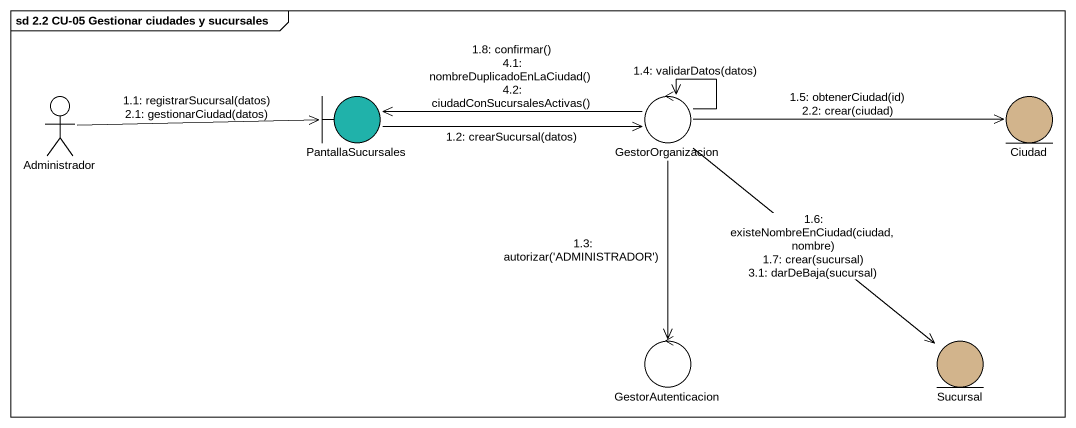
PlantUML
@startuml
mainframe sd 2.2 CU-05 Gestionar ciudades y sucursales
actor Administrador
boundary PantallaSucursales #20B2AA
control GestorOrganizacion
entity Ciudad #D2B48C
control GestorAutenticacion
entity Sucursal #D2B48C
Administrador -right-> PantallaSucursales : 1.1: registrarSucursal(datos)\n2.1: gestionarCiudad(datos)
PantallaSucursales -right-> GestorOrganizacion : 1.2: crearSucursal(datos)
GestorOrganizacion --> GestorAutenticacion : 1.3: autorizar('ADMINISTRADOR')
GestorOrganizacion --> GestorOrganizacion : 1.4: validarDatos(datos)
GestorOrganizacion -right-> Ciudad : 1.5: obtenerCiudad(id)\n2.2: crear(ciudad)
GestorOrganizacion --> Sucursal : 1.6: existeNombreEnCiudad(ciudad, nombre)\n1.7: crear(sucursal)\n3.1: darDeBaja(sucursal)
GestorOrganizacion -left-> PantallaSucursales : 1.8: confirmar()\n4.1: nombreDuplicadoEnLaCiudad()\n4.2: ciudadConSucursalesActivas()
@enduml
